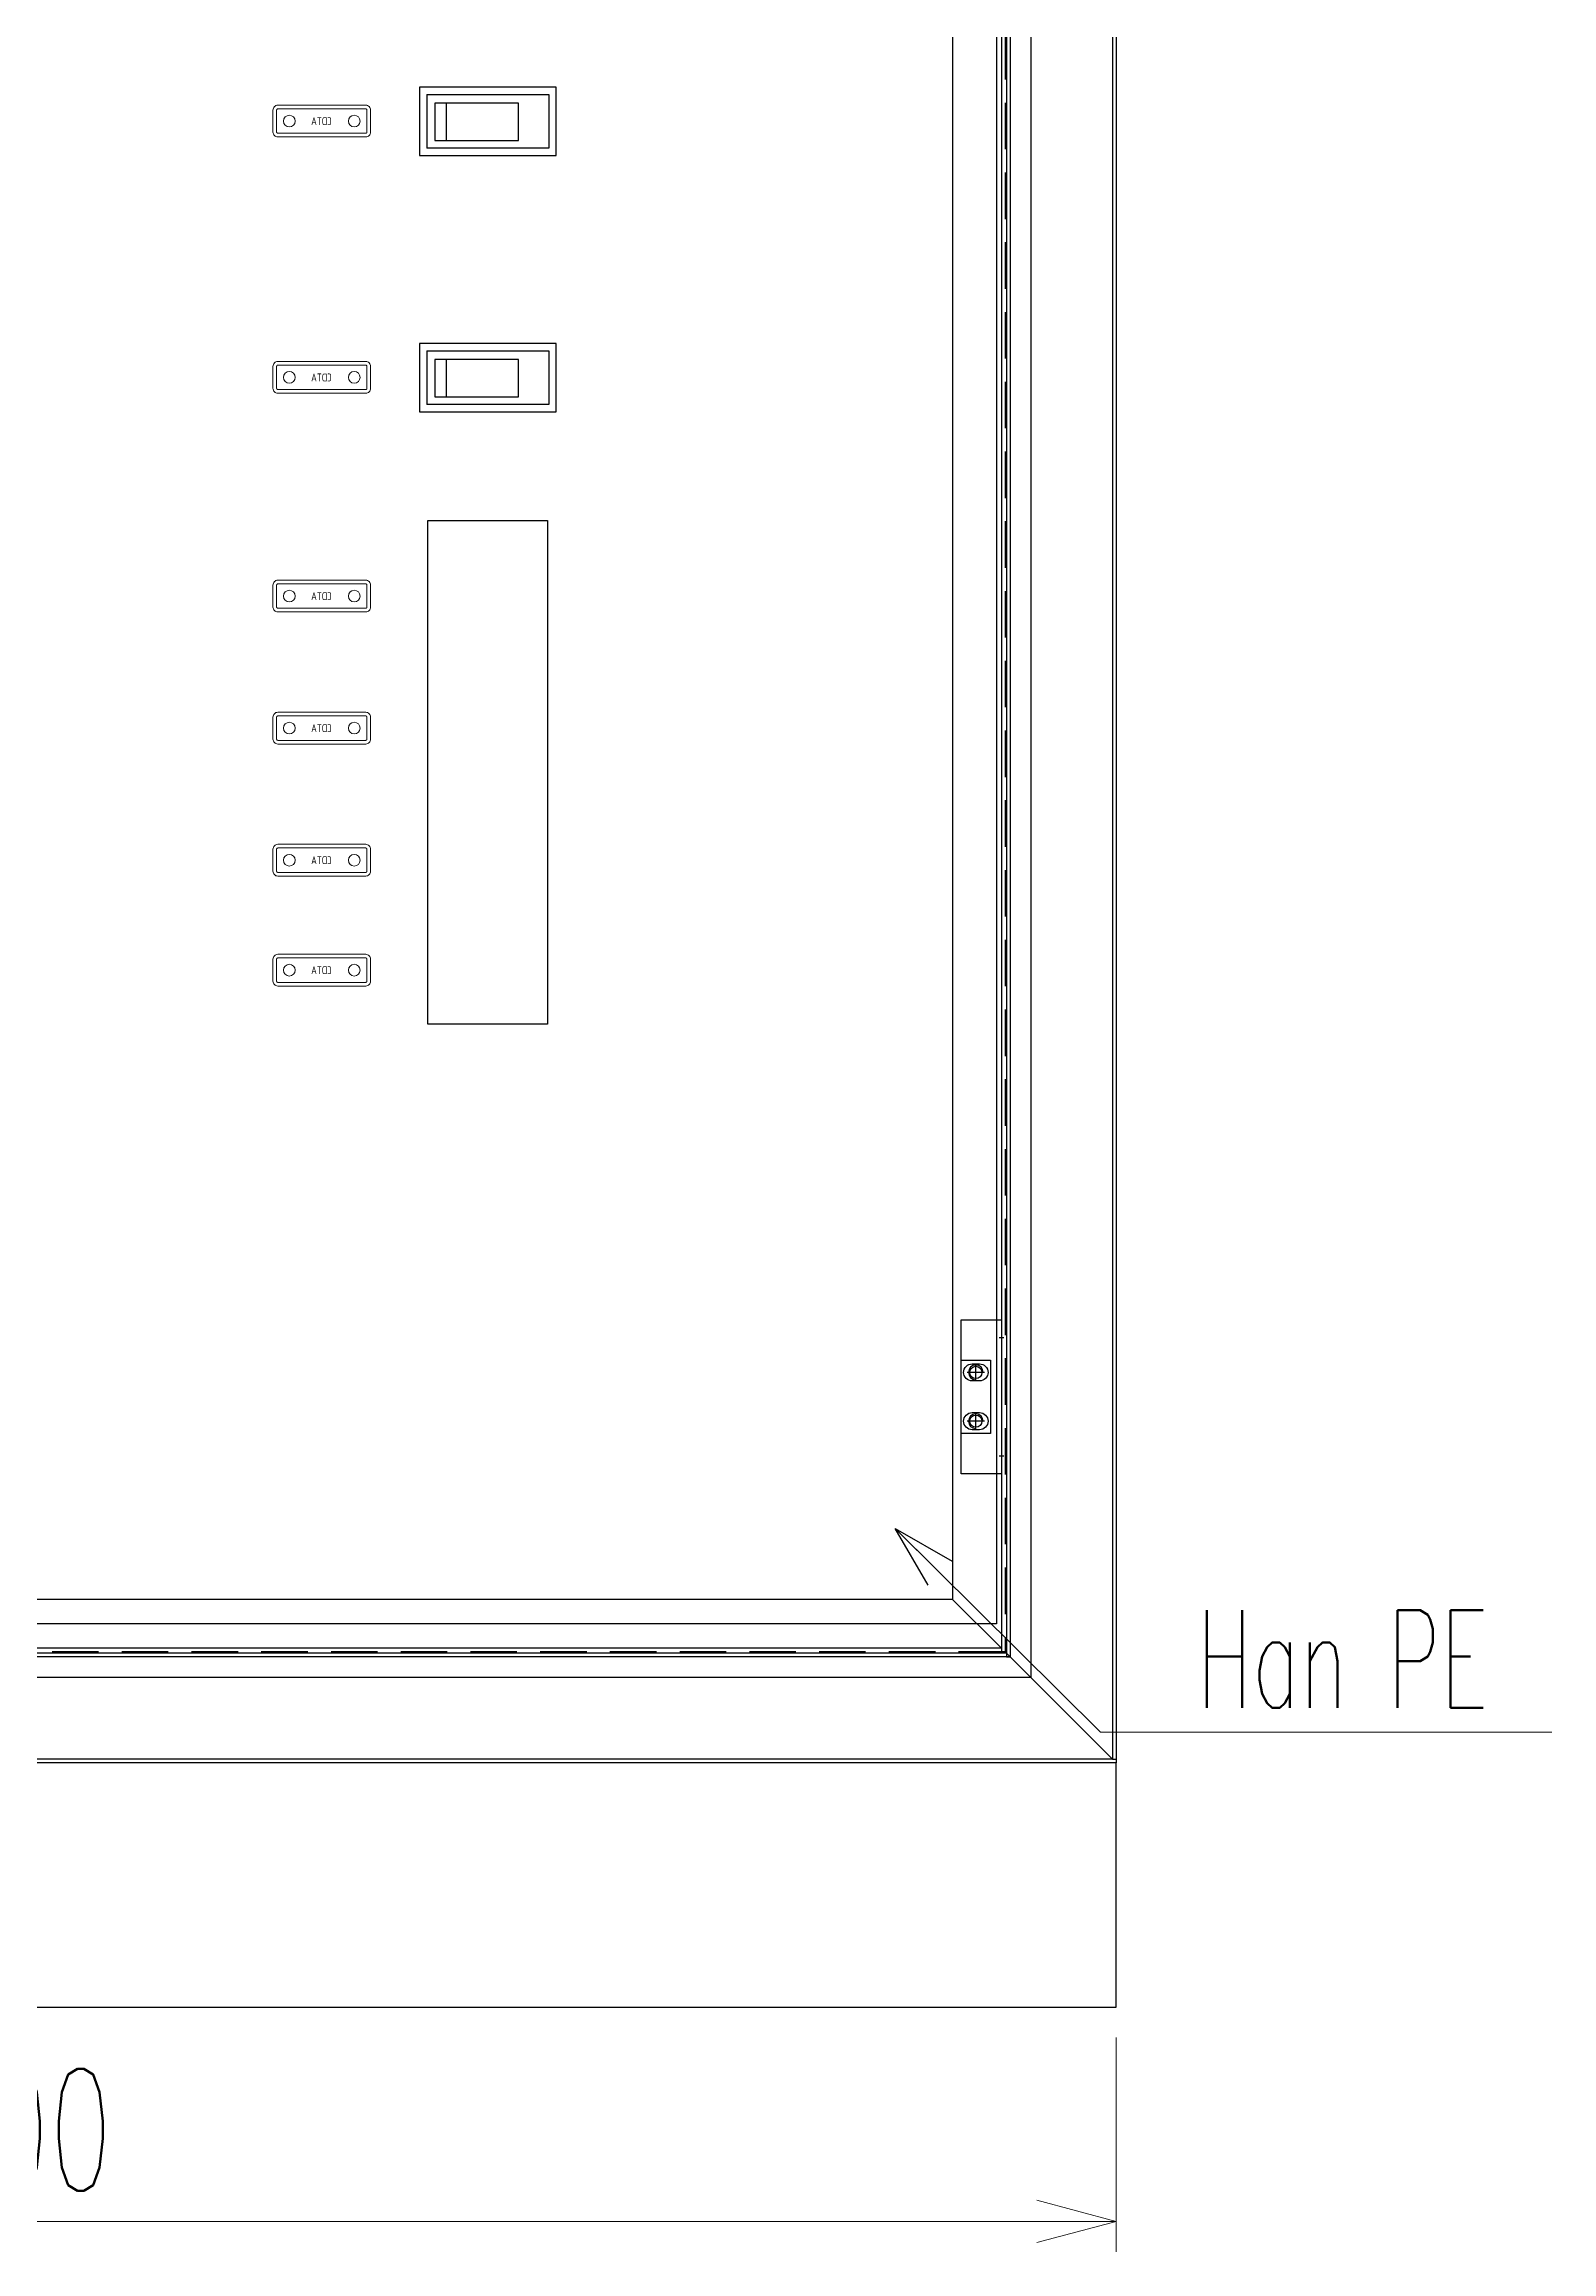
# Model space of a CAD drawing. Header units: millimetres. Extents: x -28296 to 1159, y -35880 to -26991.
# Drawn here: x -24793 to -24176, y -34040 to -33136 of the extents above; entities that cross this region are included whole.
import ezdxf
from ezdxf.enums import TextEntityAlignment as Align

# ---------------------------------------------------------------- set-up
doc = ezdxf.new("R2010")
doc.units = ezdxf.units.MM
doc.header["$LTSCALE"] = 3
doc.linetypes.add('ACAD_ISO04W100', pattern=[30, 24, -3, 0, -3])
doc.linetypes.add('HIDDEN', pattern=[9.525, 6.35, -3.175])
doc.layers.add('@.DM. KÍCH THƯỚC', color=8, linetype='Continuous', lineweight=5, transparency=0.2)
for name, color, linetype in [('@.DM. NÉT CHÍNH', 7, 'Continuous'), ('@.VISIBLE', 7, 'Continuous'), ('centerline', 6, 'ACAD_ISO04W100'), ('dim', 7, 'Continuous'), ('equipments', 2, 'Continuous')]:
    doc.layers.add(name, color=color, linetype=linetype)
doc.styles.add('Ann_w01', font='romans.shx', dxfattribs={"width": 0.6, "bigfont": 'chineset.shx'})
doc.styles.add('WD_IEC', font='isocp2.shx')
doc.dimstyles.new('Dim 01_SC20', dxfattribs={"dimscale": 20, "dimtxt": 2, "dimasz": 1.3, "dimexe": 0.5, "dimexo": 0.5, "dimgap": 0.5, "dimtad": 1, "dimdec": 1, "dimzin": 12, "dimdsep": 46, "dimtxsty": 'Ann_w01', "dimblk": 'OPEN30', "dimcen": 1.5, "dimclrd": 6, "dimclre": 6, "dimclrt": 3, "dimadec": 1, "dimazin": 3, "dimtm": 1e-09, "dimtfac": 1, "dimtdec": 1, "dimtix": 1, "dimtmove": 0, "dimatfit": 3, "dimldrblk": 'OPEN30', "dimfxl": 1, "dimtolj": 1, "dimlwd": 20, "dimlwe": 20, "dimarcsym": 0})
doc.dimstyles.new('Dim 01_SC25', dxfattribs={"dimscale": 25, "dimtxt": 2, "dimasz": 1.3, "dimexe": 0.5, "dimexo": 0.5, "dimgap": 0.5, "dimtad": 1, "dimdec": 1, "dimzin": 12, "dimdsep": 46, "dimtxsty": 'Ann_w01', "dimblk": 'OPEN30', "dimcen": 1.5, "dimclrd": 6, "dimclre": 6, "dimclrt": 3, "dimadec": 1, "dimazin": 3, "dimtm": 1e-09, "dimtfac": 1, "dimtdec": 1, "dimtmove": 0, "dimatfit": 3, "dimldrblk": 'OPEN30', "dimfxl": 1, "dimtolj": 1, "dimlwd": 20, "dimlwe": 20, "dimarcsym": 0})

# ---------------------------------------------------------------- blocks, each defined once
blk = doc.blocks.new('HL012 C')
at = {"color": 6, "linetype": 'Continuous'}
for p, q in [((7, 10), (14, 10)), ((10.5, 13.5), (10.5, 6.5)), ((10.5, -6.5), (10.5, -13.5)), ((7, -10), (14, -10))]:
    blk.add_line(p, q, dxfattribs=at)
at = {"layer": 'centerline'}
for p, q in [((1, 24.25), (-1, 24.25)), ((1, -24.25), (-1, -24.25))]:
    blk.add_line(p, q, dxfattribs=at)
at = {"layer": 'equipments'}
blk.add_lwpolyline([(16.5, 31.5), (16.5, -31.5), (0, -31.5), (0, 31.5)], close=True, dxfattribs=at)
blk.add_lwpolyline([(16.5, -15), (4.5, -15), (4.5, 15), (16.5, 15)], dxfattribs=at)
for centre in [(10.5, 10), (10.5, -10)]:
    blk.add_circle(centre, 2.5, dxfattribs=at)
at = {"layer": 'equipments', "color": 8}
for centre in [(10.5, 10), (10.5, -10)]:
    blk.add_arc(centre, 3, 180, 90, dxfattribs=at)
blk = doc.blocks.new('_Open30')
at = {"color": 0, "linetype": 'ByBlock', "lineweight": -2}
for p, q in [((-1, 0.268), (0, 0)), ((0, 0), (-1, -0.268)), ((0, 0), (-1, 0))]:
    blk.add_line(p, q, dxfattribs=at)
blk = doc.blocks.new('*D794')
at = {"layer": '@.DM. KÍCH THƯỚC', "color": 6, "lineweight": 20, "transparency": 16777216}
for p, q in [((-25254.09, -33952.69), (-25254.09, -34040.49)), ((-24354.09, -33952.69), (-24354.09, -34040.49)), ((-25221.59, -34027.99), (-24386.59, -34027.99))]:
    blk.add_line(p, q, dxfattribs=at)
at = {"layer": 'Defpoints', "color": 0, "transparency": 16777216}
for p in [(-25254.09, -33940.19), (-24354.09, -33940.19), (-24354.09, -34027.99)]:
    blk.add_point(p, dxfattribs=at)
at = {"layer": '@.DM. KÍCH THƯỚC', "color": 6, "lineweight": 20, "transparency": 16777216, "xscale": 32.5, "yscale": 32.5, "zscale": 32.5, "rotation": 180}
blk.add_blockref('_Open30', (-25254.09, -34027.99), dxfattribs=at)
at = {"layer": '@.DM. KÍCH THƯỚC', "color": 6, "lineweight": 20, "transparency": 16777216, "xscale": 32.5, "yscale": 32.5, "zscale": 32.5}
blk.add_blockref('_Open30', (-24354.09, -34027.99), dxfattribs=at)
at = {"layer": '@.DM. KÍCH THƯỚC', "color": 3, "transparency": 16777216, "insert": (-24804.09, -33990.49), "char_height": 50, "attachment_point": 5, "style": 'Ann_w01'}
blk.add_mtext('\\A1;900', dxfattribs=at)
blk = doc.blocks.new('*U114')
for p, q in [((405.79, -3166.28), (405.79, -3216.28)), ((405.79, -3166.28), (427.79, -3166.28)), ((409.35, -3169.56), (424.59, -3169.56)), ((409.35, -3174.36), (409.35, -3169.56)), ((409.35, -3169.56), (424.59, -3169.56)), ((409.35, -3203.93), (409.35, -3169.56)), ((424.59, -3174.36), (409.35, -3174.36)), ((424.59, -3169.56), (424.59, -3174.36)), ((424.59, -3169.56), (424.59, -3203.93)), ((427.79, -3216.28), (427.79, -3166.28)), ((424.59, -3203.93), (409.35, -3203.93)), ((405.79, -3216.28), (427.79, -3216.28))]:
    blk.add_line(p, q)
at = {"color": 1}
blk.add_lwpolyline([(402.79, -3163.28), (430.79, -3163.28), (430.79, -3219.28), (402.79, -3219.28)], close=True, dxfattribs=at)
blk = doc.blocks.new('*U58')
at = {"color": 7, "lineweight": 9}
blk.add_lwpolyline([(58246.62, 22747.67), (58210.62, 22747.67, 0.414214), (58208.62, 22745.67), (58208.62, 22736.67, 0.414214), (58210.62, 22734.67), (58246.62, 22734.67, 0.414214), (58248.62, 22736.67), (58248.62, 22745.67, 0.414214)], format="xyb", close=True, dxfattribs=at)
blk.add_lwpolyline([(58246.62, 22747.67), (58210.62, 22747.67, 0.414214), (58208.62, 22745.67), (58208.62, 22736.67, 0.414214), (58210.62, 22734.67), (58246.62, 22734.67, 0.414214), (58248.62, 22736.67), (58248.62, 22745.67, 0.414214)], format="xyb", close=True, dxfattribs=at)
at = {"color": 6, "linetype": 'HIDDEN', "lineweight": 9, "ltscale": 10}
blk.add_lwpolyline([(58246.62, 22746.17), (58210.62, 22746.17, 0.414214), (58210.12, 22745.67), (58210.12, 22736.67, 0.414214), (58210.62, 22736.17), (58246.62, 22736.17, 0.414214), (58247.12, 22736.67), (58247.12, 22745.67, 0.414214)], format="xyb", close=True, dxfattribs=at)
blk.add_lwpolyline([(58246.62, 22746.17), (58210.62, 22746.17, 0.414214), (58210.12, 22745.67), (58210.12, 22736.67, 0.414214), (58210.62, 22736.17), (58246.62, 22736.17, 0.414214), (58247.12, 22736.67), (58247.12, 22745.67, 0.414214)], format="xyb", close=True, dxfattribs=at)
at = {"linetype": 'ByBlock', "lineweight": 9}
for centre in [(58215.32, 22741.17), (58241.92, 22741.17)]:
    blk.add_circle(centre, 2.4, dxfattribs=at)
at = {"style": 'WD_IEC', "width": 0.9}
blk.add_text('CDTA', height=3.2, dxfattribs=at).set_placement((58228.75, 22741.15), align=Align.MIDDLE_CENTER)

msp = doc.modelspace()

# ---------------------------------------------------------------- linework, layer by layer
at = {"layer": '@.DM. NÉT CHÍNH'}
for points in [[(-25254.09, -32375.19), (-24354.09, -32375.19), (-24354.09, -33840.19), (-25254.09, -33840.19)], [(-25252.59, -32376.69), (-24355.59, -32376.69), (-24355.59, -33838.69), (-25252.59, -33838.69)], [(-25210.59, -32443.69), (-24397.59, -32443.69), (-24397.59, -33796.69), (-25210.59, -33796.69)], [(-25209.09, -32445.19), (-24399.09, -32445.19), (-24399.09, -33795.19), (-25209.09, -33795.19)]]:
    msp.add_lwpolyline(points, close=True, dxfattribs=at)
at = {"layer": '@.DM. NÉT CHÍNH', "color": 6}
for points in [[(-25219.09, -32435.19), (-24389.09, -32435.19), (-24389.09, -33805.19), (-25219.09, -33805.19)], [(-25207.09, -32447.19), (-24401.09, -32447.19), (-24401.09, -33793.19), (-25207.09, -33793.19)], [(-25187.09, -32467.19), (-24421.09, -32467.19), (-24421.09, -33773.19), (-25187.09, -33773.19)]]:
    msp.add_lwpolyline(points, close=True, dxfattribs=at)
at = {"layer": '@.DM. NÉT CHÍNH', "color": 6, "linetype": 'HIDDEN'}
msp.add_lwpolyline([(-25208.59, -32445.69), (-24399.59, -32445.69), (-24399.59, -33794.69), (-25208.59, -33794.69)], close=True, dxfattribs=at)
at = {"layer": '@.DM. NÉT CHÍNH', "color": 4}
msp.add_lwpolyline([(-25202.09, -32457.19), (-24403.09, -32457.19), (-24403.09, -33783.19), (-25202.09, -33783.19)], close=True, dxfattribs=at)
for points in [[(-24413.09, -33676.69), (-24410.09, -33676.69, -0.414214), (-24406.59, -33680.19), (-24406.59, -33680.19, -0.414214), (-24410.09, -33683.69), (-24413.09, -33683.69, -0.414214), (-24416.59, -33680.19), (-24416.59, -33680.19, -0.414214)], [(-24413.09, -33696.69), (-24410.09, -33696.69, -0.414214), (-24406.59, -33700.19), (-24406.59, -33700.19, -0.414214), (-24410.09, -33703.69), (-24413.09, -33703.69, -0.414214), (-24416.59, -33700.19), (-24416.59, -33700.19, -0.414214)]]:
    msp.add_lwpolyline(points, format="xyb", close=True, dxfattribs=at)
at = {"layer": '@.DM. NÉT CHÍNH', "color": 6}
msp.add_lwpolyline([(-24421.09, -33773.19), (-24401.09, -33793.19), (-24401.09, -33794.69), (-24399.59, -33794.69), (-24389.09, -33805.19)], dxfattribs=at)
at = {"layer": '@.VISIBLE'}
for points in [[(-24636.09, -33331.19), (-24587.09, -33331.19), (-24587.09, -33537.49), (-24636.09, -33537.49)], [(-25254.09, -33940.19), (-24354.09, -33940.19), (-24354.09, -33840.19), (-25254.09, -33840.19)]]:
    msp.add_lwpolyline(points, close=True, dxfattribs=at)
msp.add_lwpolyline([(-24399.09, -33795.19), (-24399.09, -33796.69), (-24397.59, -33796.69), (-24355.59, -33838.69), (-24354.09, -33838.69)], dxfattribs=at)

# ---------------------------------------------------------------- block references
at = {"xscale": -1, "rotation": 90}
for p in [(-27802.87, -32750.91), (-27802.87, -32855.91)]:
    msp.add_blockref('*U114', p, dxfattribs=at)
at = {"xscale": -1}
for p in [(33549.02, -55908.73), (33549.02, -56013.73), (33549.02, -56103.33), (33549.02, -56157.43), (33549.02, -56211.53), (33549.02, -56256.58)]:
    msp.add_blockref('*U58', p, dxfattribs=at)
at = {"layer": 'equipments', "rotation": 180}
msp.add_blockref('HL012 C', (-24401.09, -33690.19), dxfattribs=at)

# ---------------------------------------------------------------- texts
at = {"layer": 'dim', "color": 3, "insert": (-24261.37, -33797.58), "char_height": 40, "attachment_point": 5, "style": 'Ann_w01'}
msp.add_mtext('\\A1;Han PE', dxfattribs=at)

# ---------------------------------------------------------------- dimensions: what is measured, and where the dimension line sits
at = {"layer": '@.DM. KÍCH THƯỚC'}
dim = msp.add_linear_dim(base=(-24354.09, -34027.99), p1=(-25254.09, -33940.19), p2=(-24354.09, -33940.19), dimstyle='Dim 01_SC25', dxfattribs=at)
dim.commit()
dim.dimension.update_dxf_attribs({"geometry": '*D794', "text_midpoint": (-24804.09, -33990.49)})

# ---------------------------------------------------------------- leaders
at = {"layer": '@.DM. NÉT CHÍNH'}
msp.add_leader([(-24444.67, -33744.12), (-24360.51, -33827.62), (-24175.56, -33827.62)], dimstyle='Dim 01_SC20', override={"dimgap": 0.5, "dimtad": 0}, dxfattribs=at)

doc.saveas('drawing.dxf')
